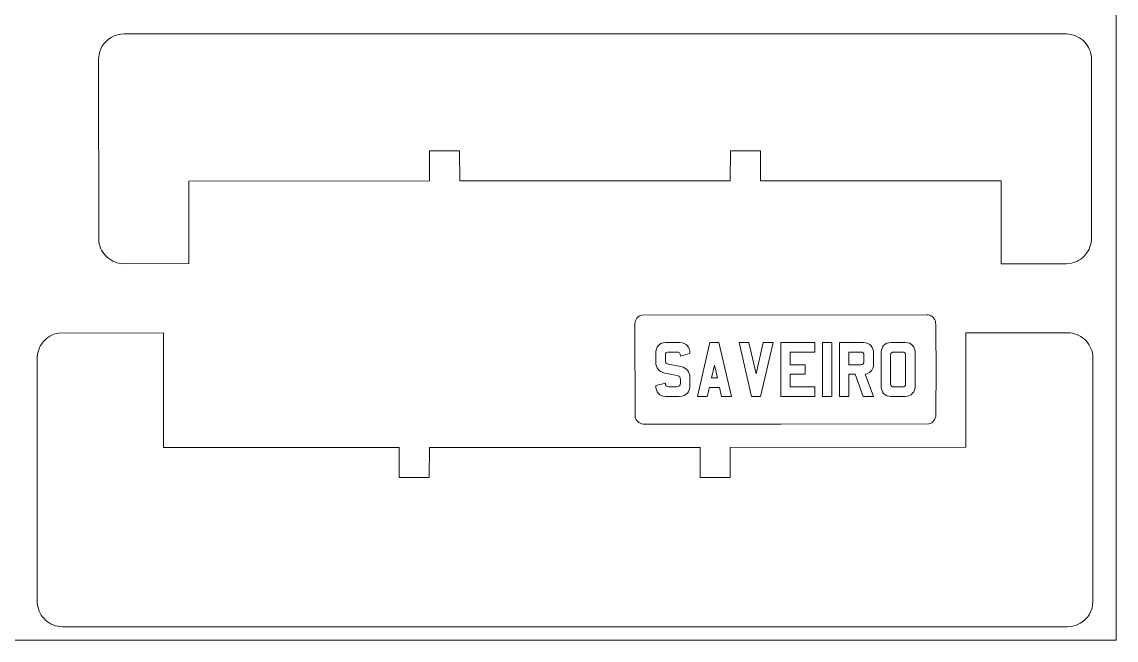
# Model space of a CAD drawing. Header units: centimetres. Extents: x -55 to 59, y -21 to 8.
# Drawn here: x 17.5 to 28.42, y -21.38 to -15.22 of the extents above; entities that cross this region are included whole.
import ezdxf

# ---------------------------------------------------------------- set-up
doc = ezdxf.new("R2010")
doc.units = ezdxf.units.CM
doc.header["$MEASUREMENT"] = 0
doc.layers.add('Camada 1', color=7, linetype='Continuous')

msp = doc.modelspace()

# ---------------------------------------------------------------- linework, layer by layer
at = {"layer": 'Camada 1', "color": 1, "lineweight": 0}
msp.add_lwpolyline([(7.41859, -21.38276), (28.41859, -21.38276), (28.41859, 8.31724), (7.41859, 8.31724), (7.41859, -21.38276)], close=True, dxfattribs=at)
at = {"layer": 'Camada 1', "color": 3, "lineweight": 9}
for points, knots in [([(18.29699, -15.46144), (18.29699, -15.46144), (18.2724, -15.52038), (18.2724, -15.52038), (18.2724, -15.52038), (18.2724, -15.52038), (18.26368, -15.58573), (18.26368, -15.58573), (18.26368, -15.58573), (18.26368, -15.58573), (18.26517, -17.40496), (18.26517, -17.40496), (18.26517, -17.40496), (18.26517, -17.40496), (18.26915, -17.42785), (18.26915, -17.42785), (18.26915, -17.42785), (18.26915, -17.42785), (18.27519, -17.45004), (18.27519, -17.45004), (18.27519, -17.45004), (18.27519, -17.45004), (18.28318, -17.4714), (18.28318, -17.4714), (18.28318, -17.4714), (18.28318, -17.4714), (18.293, -17.49185), (18.293, -17.49185), (18.293, -17.49185), (18.293, -17.49185), (18.30455, -17.51128), (18.30455, -17.51128), (18.30455, -17.51128), (18.30455, -17.51128), (18.31772, -17.52958), (18.31772, -17.52958), (18.31772, -17.52958), (18.31772, -17.52958), (18.3324, -17.54666), (18.3324, -17.54666), (18.3324, -17.54666), (18.3324, -17.54666), (18.34847, -17.56241), (18.34847, -17.56241), (18.34847, -17.56241), (18.34847, -17.56241), (18.36582, -17.57672), (18.36582, -17.57672), (18.36582, -17.57672), (18.36582, -17.57672), (18.38435, -17.5895), (18.38435, -17.5895), (18.38435, -17.5895), (18.38435, -17.5895), (18.40395, -17.60063), (18.40395, -17.60063), (18.40395, -17.60063), (18.40395, -17.60063), (18.4245, -17.61003), (18.4245, -17.61003), (18.4245, -17.61003), (18.4245, -17.61003), (18.44589, -17.61758), (18.44589, -17.61758), (18.44589, -17.61758), (18.44589, -17.61758), (18.46801, -17.62318), (18.46801, -17.62318), (18.46801, -17.62318), (18.46801, -17.62318), (18.49076, -17.62672), (18.49076, -17.62672), (18.49076, -17.62672), (18.49076, -17.62672), (18.51401, -17.62812), (18.51401, -17.62812), (18.51401, -17.62812), (18.51401, -17.62812), (19.16459, -17.62513), (19.16459, -17.62513), (19.16459, -17.62513), (19.16459, -17.62513), (19.16459, -16.80294), (19.16459, -16.80294), (19.16459, -16.80294), (19.16459, -16.80294), (21.565, -16.80181), (21.565, -16.80181), (21.565, -16.80181), (21.565, -16.80181), (21.56697, -16.50162), (21.56697, -16.50162), (21.56697, -16.50162), (21.56697, -16.50162), (21.86661, -16.50151), (21.86661, -16.50151), (21.86661, -16.50151), (21.86661, -16.50151), (21.8673, -16.80181), (21.8673, -16.80181), (21.8673, -16.80181), (21.8673, -16.80181), (24.56748, -16.80181), (24.56748, -16.80181), (24.56748, -16.80181), (24.56748, -16.80181), (24.57, -16.50151), (24.57, -16.50151), (24.57, -16.50151), (24.57, -16.50151), (24.87017, -16.50151), (24.87017, -16.50151), (24.87017, -16.50151), (24.87017, -16.50151), (24.87026, -16.80135), (24.87026, -16.80135), (24.87026, -16.80135), (24.87026, -16.80135), (27.27015, -16.80181), (27.27015, -16.80181), (27.27015, -16.80181), (27.27015, -16.80181), (27.27259, -17.62767), (27.27259, -17.62767), (27.27259, -17.62767), (27.27259, -17.62767), (27.63243, -17.63004), (27.63243, -17.63004), (27.63243, -17.63004), (27.63243, -17.63004), (27.84522, -17.62963), (27.84522, -17.62963), (27.84522, -17.62963), (27.84522, -17.62963), (27.92092, -17.62807), (27.92092, -17.62807), (27.92092, -17.62807), (27.92092, -17.62807), (27.96133, -17.62524), (27.96133, -17.62524), (27.96133, -17.62524), (27.96133, -17.62524), (27.9842, -17.61995), (27.9842, -17.61995), (27.9842, -17.61995), (27.9842, -17.61995), (28.00614, -17.61282), (28.00614, -17.61282), (28.00614, -17.61282), (28.00614, -17.61282), (28.02707, -17.60396), (28.02707, -17.60396), (28.02707, -17.60396), (28.02707, -17.60396), (28.04693, -17.59344), (28.04693, -17.59344), (28.04693, -17.59344), (28.04693, -17.59344), (28.06563, -17.58136), (28.06563, -17.58136), (28.06563, -17.58136), (28.06563, -17.58136), (28.0831, -17.56781), (28.0831, -17.56781), (28.0831, -17.56781), (28.0831, -17.56781), (28.09926, -17.55287), (28.09926, -17.55287), (28.09926, -17.55287), (28.09926, -17.55287), (28.11404, -17.53664), (28.11404, -17.53664), (28.11404, -17.53664), (28.11404, -17.53664), (28.12736, -17.51919), (28.12736, -17.51919), (28.12736, -17.51919), (28.12736, -17.51919), (28.13915, -17.50063), (28.13915, -17.50063), (28.13915, -17.50063), (28.13915, -17.50063), (28.14934, -17.48103), (28.14934, -17.48103), (28.14934, -17.48103), (28.14934, -17.48103), (28.15784, -17.46049), (28.15784, -17.46049), (28.15784, -17.46049), (28.15784, -17.46049), (28.16458, -17.43909), (28.16458, -17.43909), (28.16458, -17.43909), (28.16458, -17.43909), (28.16949, -17.41692), (28.16949, -17.41692), (28.16949, -17.41692), (28.16949, -17.41692), (28.17249, -17.39408), (28.17249, -17.39408), (28.17249, -17.39408), (28.17249, -17.39408), (28.17351, -17.37064), (28.17351, -17.37064), (28.17351, -17.37064), (28.17351, -17.37064), (28.17223, -15.56023), (28.17223, -15.56023), (28.17223, -15.56023), (28.17223, -15.56023), (28.16768, -15.53684), (28.16768, -15.53684), (28.16768, -15.53684), (28.16768, -15.53684), (28.16131, -15.51425), (28.16131, -15.51425), (28.16131, -15.51425), (28.16131, -15.51425), (28.1532, -15.49257), (28.1532, -15.49257), (28.1532, -15.49257), (28.1532, -15.49257), (28.1434, -15.47189), (28.1434, -15.47189), (28.1434, -15.47189), (28.1434, -15.47189), (28.13201, -15.4523), (28.13201, -15.4523), (28.13201, -15.4523), (28.13201, -15.4523), (28.1191, -15.43389), (28.1191, -15.43389), (28.1191, -15.43389), (28.1191, -15.43389), (28.10473, -15.41676), (28.10473, -15.41676), (28.10473, -15.41676), (28.10473, -15.41676), (28.08899, -15.401), (28.08899, -15.401), (28.08899, -15.401), (28.08899, -15.401), (28.07194, -15.38671), (28.07194, -15.38671), (28.07194, -15.38671), (28.07194, -15.38671), (28.05367, -15.37397), (28.05367, -15.37397), (28.05367, -15.37397), (28.05367, -15.37397), (28.03424, -15.36288), (28.03424, -15.36288), (28.03424, -15.36288), (28.03424, -15.36288), (28.01374, -15.35354), (28.01374, -15.35354), (28.01374, -15.35354), (28.01374, -15.35354), (27.99223, -15.34604), (27.99223, -15.34604), (27.99223, -15.34604), (27.99223, -15.34604), (27.9698, -15.34046), (27.9698, -15.34046), (27.9698, -15.34046), (27.9698, -15.34046), (27.9465, -15.33691), (27.9465, -15.33691), (27.9465, -15.33691), (27.9465, -15.33691), (27.92243, -15.33548), (27.92243, -15.33548), (27.92243, -15.33548), (27.92243, -15.33548), (18.51648, -15.33548), (18.51648, -15.33548), (18.51648, -15.33548), (18.51648, -15.33548), (18.4837, -15.33787), (18.4837, -15.33787), (18.4837, -15.33787), (18.4837, -15.33787), (18.4514, -15.34458), (18.4514, -15.34458), (18.4514, -15.34458), (18.4514, -15.34458), (18.42011, -15.35535), (18.42011, -15.35535), (18.42011, -15.35535), (18.42011, -15.35535), (18.39035, -15.36994), (18.39035, -15.36994), (18.39035, -15.36994), (18.39035, -15.36994), (18.36264, -15.3881), (18.36264, -15.3881), (18.36264, -15.3881), (18.36264, -15.3881), (18.33749, -15.40956), (18.33749, -15.40956), (18.33749, -15.40956), (18.33749, -15.40956), (18.31544, -15.43409), (18.31544, -15.43409), (18.31544, -15.43409), (18.31544, -15.43409), (18.29699, -15.46144), (18.29699, -15.46144)], [0, 0, 0, 0, 0.01282051, 0.01282051, 0.01282051, 0.01282051, 0.02564103, 0.02564103, 0.02564103, 0.02564103, 0.03846154, 0.03846154, 0.03846154, 0.03846154, 0.05128205, 0.05128205, 0.05128205, 0.05128205, 0.06410256, 0.06410256, 0.06410256, 0.06410256, 0.07692308, 0.07692308, 0.07692308, 0.07692308, 0.08974359, 0.08974359, 0.08974359, 0.08974359, 0.1025641, 0.1025641, 0.1025641, 0.1025641, 0.11538462, 0.11538462, 0.11538462, 0.11538462, 0.12820513, 0.12820513, 0.12820513, 0.12820513, 0.14102564, 0.14102564, 0.14102564, 0.14102564, 0.15384615, 0.15384615, 0.15384615, 0.15384615, 0.16666667, 0.16666667, 0.16666667, 0.16666667, 0.17948718, 0.17948718, 0.17948718, 0.17948718, 0.19230769, 0.19230769, 0.19230769, 0.19230769, 0.20512821, 0.20512821, 0.20512821, 0.20512821, 0.21794872, 0.21794872, 0.21794872, 0.21794872, 0.23076923, 0.23076923, 0.23076923, 0.23076923, 0.24358974, 0.24358974, 0.24358974, 0.24358974, 0.25641026, 0.25641026, 0.25641026, 0.25641026, 0.26923077, 0.26923077, 0.26923077, 0.26923077, 0.28205128, 0.28205128, 0.28205128, 0.28205128, 0.29487179, 0.29487179, 0.29487179, 0.29487179, 0.30769231, 0.30769231, 0.30769231, 0.30769231, 0.32051282, 0.32051282, 0.32051282, 0.32051282, 0.33333333, 0.33333333, 0.33333333, 0.33333333, 0.34615385, 0.34615385, 0.34615385, 0.34615385, 0.35897436, 0.35897436, 0.35897436, 0.35897436, 0.37179487, 0.37179487, 0.37179487, 0.37179487, 0.38461538, 0.38461538, 0.38461538, 0.38461538, 0.3974359, 0.3974359, 0.3974359, 0.3974359, 0.41025641, 0.41025641, 0.41025641, 0.41025641, 0.42307692, 0.42307692, 0.42307692, 0.42307692, 0.43589744, 0.43589744, 0.43589744, 0.43589744, 0.44871795, 0.44871795, 0.44871795, 0.44871795, 0.46153846, 0.46153846, 0.46153846, 0.46153846, 0.47435897, 0.47435897, 0.47435897, 0.47435897, 0.48717949, 0.48717949, 0.48717949, 0.48717949, 0.5, 0.5, 0.5, 0.5, 0.51282051, 0.51282051, 0.51282051, 0.51282051, 0.52564103, 0.52564103, 0.52564103, 0.52564103, 0.53846154, 0.53846154, 0.53846154, 0.53846154, 0.55128205, 0.55128205, 0.55128205, 0.55128205, 0.56410256, 0.56410256, 0.56410256, 0.56410256, 0.57692308, 0.57692308, 0.57692308, 0.57692308, 0.58974359, 0.58974359, 0.58974359, 0.58974359, 0.6025641, 0.6025641, 0.6025641, 0.6025641, 0.61538462, 0.61538462, 0.61538462, 0.61538462, 0.62820513, 0.62820513, 0.62820513, 0.62820513, 0.64102564, 0.64102564, 0.64102564, 0.64102564, 0.65384615, 0.65384615, 0.65384615, 0.65384615, 0.66666667, 0.66666667, 0.66666667, 0.66666667, 0.67948718, 0.67948718, 0.67948718, 0.67948718, 0.69230769, 0.69230769, 0.69230769, 0.69230769, 0.70512821, 0.70512821, 0.70512821, 0.70512821, 0.71794872, 0.71794872, 0.71794872, 0.71794872, 0.73076923, 0.73076923, 0.73076923, 0.73076923, 0.74358974, 0.74358974, 0.74358974, 0.74358974, 0.75641026, 0.75641026, 0.75641026, 0.75641026, 0.76923077, 0.76923077, 0.76923077, 0.76923077, 0.78205128, 0.78205128, 0.78205128, 0.78205128, 0.79487179, 0.79487179, 0.79487179, 0.79487179, 0.80769231, 0.80769231, 0.80769231, 0.80769231, 0.82051282, 0.82051282, 0.82051282, 0.82051282, 0.83333333, 0.83333333, 0.83333333, 0.83333333, 0.84615385, 0.84615385, 0.84615385, 0.84615385, 0.85897436, 0.85897436, 0.85897436, 0.85897436, 0.87179487, 0.87179487, 0.87179487, 0.87179487, 0.88461538, 0.88461538, 0.88461538, 0.88461538, 0.8974359, 0.8974359, 0.8974359, 0.8974359, 0.91025641, 0.91025641, 0.91025641, 0.91025641, 0.92307692, 0.92307692, 0.92307692, 0.92307692, 0.93589744, 0.93589744, 0.93589744, 0.93589744, 0.94871795, 0.94871795, 0.94871795, 0.94871795, 0.96153846, 0.96153846, 0.96153846, 0.96153846, 0.97435897, 0.97435897, 0.97435897, 0.97435897, 1, 1, 1, 1]), ([(25.01276, -19.22767), (25.01276, -19.22767), (25.07095, -19.22763), (25.07095, -19.22763), (25.07095, -19.22763), (25.07095, -19.22763), (26.54851, -19.22644), (26.54851, -19.22644), (26.54851, -19.22644), (26.54851, -19.22644), (26.56398, -19.22137), (26.56398, -19.22137), (26.56398, -19.22137), (26.56398, -19.22137), (26.57777, -19.21386), (26.57777, -19.21386), (26.57777, -19.21386), (26.57777, -19.21386), (26.58979, -19.20421), (26.58979, -19.20421), (26.58979, -19.20421), (26.58979, -19.20421), (26.5999, -19.1927), (26.5999, -19.1927), (26.5999, -19.1927), (26.5999, -19.1927), (26.608, -19.17964), (26.608, -19.17964), (26.608, -19.17964), (26.608, -19.17964), (26.61396, -19.16532), (26.61396, -19.16532), (26.61396, -19.16532), (26.61396, -19.16532), (26.61767, -19.15004), (26.61767, -19.15004), (26.61767, -19.15004), (26.61767, -19.15004), (26.619, -19.13408), (26.619, -19.13408), (26.619, -19.13408), (26.619, -19.13408), (26.62114, -18.6415), (26.62114, -18.6415), (26.62114, -18.6415), (26.62114, -18.6415), (26.62035, -18.34764), (26.62035, -18.34764), (26.62035, -18.34764), (26.62035, -18.34764), (26.61847, -18.24778), (26.61847, -18.24778), (26.61847, -18.24778), (26.61847, -18.24778), (26.61523, -18.20178), (26.61523, -18.20178), (26.61523, -18.20178), (26.61523, -18.20178), (26.60995, -18.18828), (26.60995, -18.18828), (26.60995, -18.18828), (26.60995, -18.18828), (26.60265, -18.17596), (26.60265, -18.17596), (26.60265, -18.17596), (26.60265, -18.17596), (26.59356, -18.165), (26.59356, -18.165), (26.59356, -18.165), (26.59356, -18.165), (26.58293, -18.15558), (26.58293, -18.15558), (26.58293, -18.15558), (26.58293, -18.15558), (26.57099, -18.14787), (26.57099, -18.14787), (26.57099, -18.14787), (26.57099, -18.14787), (26.55799, -18.14205), (26.55799, -18.14205), (26.55799, -18.14205), (26.55799, -18.14205), (26.54417, -18.1383), (26.54417, -18.1383), (26.54417, -18.1383), (26.54417, -18.1383), (26.52977, -18.13679), (26.52977, -18.13679), (26.52977, -18.13679), (26.52977, -18.13679), (23.68539, -18.13936), (23.68539, -18.13936), (23.68539, -18.13936), (23.68539, -18.13936), (23.67089, -18.14424), (23.67089, -18.14424), (23.67089, -18.14424), (23.67089, -18.14424), (23.65773, -18.15136), (23.65773, -18.15136), (23.65773, -18.15136), (23.65773, -18.15136), (23.64609, -18.16047), (23.64609, -18.16047), (23.64609, -18.16047), (23.64609, -18.16047), (23.63612, -18.1713), (23.63612, -18.1713), (23.63612, -18.1713), (23.63612, -18.1713), (23.62797, -18.18359), (23.62797, -18.18359), (23.62797, -18.18359), (23.62797, -18.18359), (23.6218, -18.19708), (23.6218, -18.19708), (23.6218, -18.19708), (23.6218, -18.19708), (23.61777, -18.21149), (23.61777, -18.21149), (23.61777, -18.21149), (23.61777, -18.21149), (23.61605, -18.22658), (23.61605, -18.22658), (23.61605, -18.22658), (23.61605, -18.22658), (23.62013, -19.16479), (23.62013, -19.16479), (23.62013, -19.16479), (23.62013, -19.16479), (23.62602, -19.17923), (23.62602, -19.17923), (23.62602, -19.17923), (23.62602, -19.17923), (23.63401, -19.19196), (23.63401, -19.19196), (23.63401, -19.19196), (23.63401, -19.19196), (23.64387, -19.20291), (23.64387, -19.20291), (23.64387, -19.20291), (23.64387, -19.20291), (23.65532, -19.21202), (23.65532, -19.21202), (23.65532, -19.21202), (23.65532, -19.21202), (23.66811, -19.21923), (23.66811, -19.21923), (23.66811, -19.21923), (23.66811, -19.21923), (23.682, -19.22446), (23.682, -19.22446), (23.682, -19.22446), (23.682, -19.22446), (23.69671, -19.22764), (23.69671, -19.22764), (23.69671, -19.22764), (23.69671, -19.22764), (23.71199, -19.22872), (23.71199, -19.22872), (23.71199, -19.22872), (23.71199, -19.22872), (25.01276, -19.22767), (25.01276, -19.22767)], [0, 0, 0, 0, 0.02380952, 0.02380952, 0.02380952, 0.02380952, 0.04761905, 0.04761905, 0.04761905, 0.04761905, 0.07142857, 0.07142857, 0.07142857, 0.07142857, 0.0952381, 0.0952381, 0.0952381, 0.0952381, 0.11904762, 0.11904762, 0.11904762, 0.11904762, 0.14285714, 0.14285714, 0.14285714, 0.14285714, 0.16666667, 0.16666667, 0.16666667, 0.16666667, 0.19047619, 0.19047619, 0.19047619, 0.19047619, 0.21428571, 0.21428571, 0.21428571, 0.21428571, 0.23809524, 0.23809524, 0.23809524, 0.23809524, 0.26190476, 0.26190476, 0.26190476, 0.26190476, 0.28571429, 0.28571429, 0.28571429, 0.28571429, 0.30952381, 0.30952381, 0.30952381, 0.30952381, 0.33333333, 0.33333333, 0.33333333, 0.33333333, 0.35714286, 0.35714286, 0.35714286, 0.35714286, 0.38095238, 0.38095238, 0.38095238, 0.38095238, 0.4047619, 0.4047619, 0.4047619, 0.4047619, 0.42857143, 0.42857143, 0.42857143, 0.42857143, 0.45238095, 0.45238095, 0.45238095, 0.45238095, 0.47619048, 0.47619048, 0.47619048, 0.47619048, 0.5, 0.5, 0.5, 0.5, 0.52380952, 0.52380952, 0.52380952, 0.52380952, 0.54761905, 0.54761905, 0.54761905, 0.54761905, 0.57142857, 0.57142857, 0.57142857, 0.57142857, 0.5952381, 0.5952381, 0.5952381, 0.5952381, 0.61904762, 0.61904762, 0.61904762, 0.61904762, 0.64285714, 0.64285714, 0.64285714, 0.64285714, 0.66666667, 0.66666667, 0.66666667, 0.66666667, 0.69047619, 0.69047619, 0.69047619, 0.69047619, 0.71428571, 0.71428571, 0.71428571, 0.71428571, 0.73809524, 0.73809524, 0.73809524, 0.73809524, 0.76190476, 0.76190476, 0.76190476, 0.76190476, 0.78571429, 0.78571429, 0.78571429, 0.78571429, 0.80952381, 0.80952381, 0.80952381, 0.80952381, 0.83333333, 0.83333333, 0.83333333, 0.83333333, 0.85714286, 0.85714286, 0.85714286, 0.85714286, 0.88095238, 0.88095238, 0.88095238, 0.88095238, 0.9047619, 0.9047619, 0.9047619, 0.9047619, 0.92857143, 0.92857143, 0.92857143, 0.92857143, 0.95238095, 0.95238095, 0.95238095, 0.95238095, 1, 1, 1, 1]), ([(28.15364, -21.12338), (28.15364, -21.12338), (28.17825, -21.06444), (28.17825, -21.06444), (28.17825, -21.06444), (28.17825, -21.06444), (28.18695, -20.99909), (28.18695, -20.99909), (28.18695, -20.99909), (28.18695, -20.99909), (28.18546, -18.53937), (28.18546, -18.53937), (28.18546, -18.53937), (28.18546, -18.53937), (28.18148, -18.51646), (28.18148, -18.51646), (28.18148, -18.51646), (28.18148, -18.51646), (28.17544, -18.49427), (28.17544, -18.49427), (28.17544, -18.49427), (28.17544, -18.49427), (28.16744, -18.47289), (28.16744, -18.47289), (28.16744, -18.47289), (28.16744, -18.47289), (28.15761, -18.45243), (28.15761, -18.45243), (28.15761, -18.45243), (28.15761, -18.45243), (28.14605, -18.433), (28.14605, -18.433), (28.14605, -18.433), (28.14605, -18.433), (28.13287, -18.41469), (28.13287, -18.41469), (28.13287, -18.41469), (28.13287, -18.41469), (28.11818, -18.39762), (28.11818, -18.39762), (28.11818, -18.39762), (28.11818, -18.39762), (28.1021, -18.38187), (28.1021, -18.38187), (28.1021, -18.38187), (28.1021, -18.38187), (28.08473, -18.36756), (28.08473, -18.36756), (28.08473, -18.36756), (28.08473, -18.36756), (28.06618, -18.35478), (28.06618, -18.35478), (28.06618, -18.35478), (28.06618, -18.35478), (28.04657, -18.34365), (28.04657, -18.34365), (28.04657, -18.34365), (28.04657, -18.34365), (28.02601, -18.33425), (28.02601, -18.33425), (28.02601, -18.33425), (28.02601, -18.33425), (28.00461, -18.32671), (28.00461, -18.32671), (28.00461, -18.32671), (28.00461, -18.32671), (27.98247, -18.32111), (27.98247, -18.32111), (27.98247, -18.32111), (27.98247, -18.32111), (27.95972, -18.31757), (27.95972, -18.31757), (27.95972, -18.31757), (27.95972, -18.31757), (27.93646, -18.31618), (27.93646, -18.31618), (27.93646, -18.31618), (27.93646, -18.31618), (26.91949, -18.31618), (26.91949, -18.31618), (26.91949, -18.31618), (26.91949, -18.31618), (26.91937, -19.45862), (26.91937, -19.45862), (26.91937, -19.45862), (26.91937, -19.45862), (24.56703, -19.46021), (24.56703, -19.46021), (24.56703, -19.46021), (24.56703, -19.46021), (24.56703, -19.76038), (24.56703, -19.76038), (24.56703, -19.76038), (24.56703, -19.76038), (24.26739, -19.7605), (24.26739, -19.7605), (24.26739, -19.7605), (24.26739, -19.7605), (24.26677, -19.4618), (24.26677, -19.4618), (24.26677, -19.4618), (24.26677, -19.4618), (21.56655, -19.46021), (21.56655, -19.46021), (21.56655, -19.46021), (21.56655, -19.46021), (21.56405, -19.7605), (21.56405, -19.7605), (21.56405, -19.7605), (21.56405, -19.7605), (21.26382, -19.7605), (21.26382, -19.7605), (21.26382, -19.7605), (21.26382, -19.7605), (21.26379, -19.46067), (21.26379, -19.46067), (21.26379, -19.46067), (21.26379, -19.46067), (18.91146, -19.46021), (18.91146, -19.46021), (18.91146, -19.46021), (18.91146, -19.46021), (18.91146, -18.3168), (18.91146, -18.3168), (18.91146, -18.3168), (18.91146, -18.3168), (17.86243, -18.31908), (17.86243, -18.31908), (17.86243, -18.31908), (17.86243, -18.31908), (17.83922, -18.32447), (17.83922, -18.32447), (17.83922, -18.32447), (17.83922, -18.32447), (17.81702, -18.33168), (17.81702, -18.33168), (17.81702, -18.33168), (17.81702, -18.33168), (17.79591, -18.34065), (17.79591, -18.34065), (17.79591, -18.34065), (17.79591, -18.34065), (17.77595, -18.35127), (17.77595, -18.35127), (17.77595, -18.35127), (17.77595, -18.35127), (17.75721, -18.36347), (17.75721, -18.36347), (17.75721, -18.36347), (17.75721, -18.36347), (17.73975, -18.37715), (17.73975, -18.37715), (17.73975, -18.37715), (17.73975, -18.37715), (17.72364, -18.39223), (17.72364, -18.39223), (17.72364, -18.39223), (17.72364, -18.39223), (17.70894, -18.40861), (17.70894, -18.40861), (17.70894, -18.40861), (17.70894, -18.40861), (17.69572, -18.42621), (17.69572, -18.42621), (17.69572, -18.42621), (17.69572, -18.42621), (17.68405, -18.44495), (17.68405, -18.44495), (17.68405, -18.44495), (17.68405, -18.44495), (17.67399, -18.46473), (17.67399, -18.46473), (17.67399, -18.46473), (17.67399, -18.46473), (17.66562, -18.48546), (17.66562, -18.48546), (17.66562, -18.48546), (17.66562, -18.48546), (17.65899, -18.50707), (17.65899, -18.50707), (17.65899, -18.50707), (17.65899, -18.50707), (17.65417, -18.52945), (17.65417, -18.52945), (17.65417, -18.52945), (17.65417, -18.52945), (17.65123, -18.55252), (17.65123, -18.55252), (17.65123, -18.55252), (17.65123, -18.55252), (17.65024, -18.5762), (17.65024, -18.5762), (17.65024, -18.5762), (17.65024, -18.5762), (17.65153, -21.02458), (17.65153, -21.02458), (17.65153, -21.02458), (17.65153, -21.02458), (17.65611, -21.04807), (17.65611, -21.04807), (17.65611, -21.04807), (17.65611, -21.04807), (17.66249, -21.07074), (17.66249, -21.07074), (17.66249, -21.07074), (17.66249, -21.07074), (17.6706, -21.09248), (17.6706, -21.09248), (17.6706, -21.09248), (17.6706, -21.09248), (17.68037, -21.1132), (17.68037, -21.1132), (17.68037, -21.1132), (17.68037, -21.1132), (17.69173, -21.13282), (17.69173, -21.13282), (17.69173, -21.13282), (17.69173, -21.13282), (17.70461, -21.15123), (17.70461, -21.15123), (17.70461, -21.15123), (17.70461, -21.15123), (17.71893, -21.16836), (17.71893, -21.16836), (17.71893, -21.16836), (17.71893, -21.16836), (17.73463, -21.18411), (17.73463, -21.18411), (17.73463, -21.18411), (17.73463, -21.18411), (17.75164, -21.19838), (17.75164, -21.19838), (17.75164, -21.19838), (17.75164, -21.19838), (17.76989, -21.21108), (17.76989, -21.21108), (17.76989, -21.21108), (17.76989, -21.21108), (17.78931, -21.22213), (17.78931, -21.22213), (17.78931, -21.22213), (17.78931, -21.22213), (17.80982, -21.23144), (17.80982, -21.23144), (17.80982, -21.23144), (17.80982, -21.23144), (17.83136, -21.2389), (17.83136, -21.2389), (17.83136, -21.2389), (17.83136, -21.2389), (17.85385, -21.24443), (17.85385, -21.24443), (17.85385, -21.24443), (17.85385, -21.24443), (17.87723, -21.24794), (17.87723, -21.24794), (17.87723, -21.24794), (17.87723, -21.24794), (17.90143, -21.24934), (17.90143, -21.24934), (17.90143, -21.24934), (17.90143, -21.24934), (27.93391, -21.24934), (27.93391, -21.24934), (27.93391, -21.24934), (27.93391, -21.24934), (27.96671, -21.24696), (27.96671, -21.24696), (27.96671, -21.24696), (27.96671, -21.24696), (27.99904, -21.24026), (27.99904, -21.24026), (27.99904, -21.24026), (27.99904, -21.24026), (28.03035, -21.22949), (28.03035, -21.22949), (28.03035, -21.22949), (28.03035, -21.22949), (28.06014, -21.21491), (28.06014, -21.21491), (28.06014, -21.21491), (28.06014, -21.21491), (28.08789, -21.19676), (28.08789, -21.19676), (28.08789, -21.19676), (28.08789, -21.19676), (28.11307, -21.17528), (28.11307, -21.17528), (28.11307, -21.17528), (28.11307, -21.17528), (28.13516, -21.15074), (28.13516, -21.15074), (28.13516, -21.15074), (28.13516, -21.15074), (28.15364, -21.12338), (28.15364, -21.12338)], [0, 0, 0, 0, 0.01333333, 0.01333333, 0.01333333, 0.01333333, 0.02666667, 0.02666667, 0.02666667, 0.02666667, 0.04, 0.04, 0.04, 0.04, 0.05333333, 0.05333333, 0.05333333, 0.05333333, 0.06666667, 0.06666667, 0.06666667, 0.06666667, 0.08, 0.08, 0.08, 0.08, 0.09333333, 0.09333333, 0.09333333, 0.09333333, 0.10666667, 0.10666667, 0.10666667, 0.10666667, 0.12, 0.12, 0.12, 0.12, 0.13333333, 0.13333333, 0.13333333, 0.13333333, 0.14666667, 0.14666667, 0.14666667, 0.14666667, 0.16, 0.16, 0.16, 0.16, 0.17333333, 0.17333333, 0.17333333, 0.17333333, 0.18666667, 0.18666667, 0.18666667, 0.18666667, 0.2, 0.2, 0.2, 0.2, 0.21333333, 0.21333333, 0.21333333, 0.21333333, 0.22666667, 0.22666667, 0.22666667, 0.22666667, 0.24, 0.24, 0.24, 0.24, 0.25333333, 0.25333333, 0.25333333, 0.25333333, 0.26666667, 0.26666667, 0.26666667, 0.26666667, 0.28, 0.28, 0.28, 0.28, 0.29333333, 0.29333333, 0.29333333, 0.29333333, 0.30666667, 0.30666667, 0.30666667, 0.30666667, 0.32, 0.32, 0.32, 0.32, 0.33333333, 0.33333333, 0.33333333, 0.33333333, 0.34666667, 0.34666667, 0.34666667, 0.34666667, 0.36, 0.36, 0.36, 0.36, 0.37333333, 0.37333333, 0.37333333, 0.37333333, 0.38666667, 0.38666667, 0.38666667, 0.38666667, 0.4, 0.4, 0.4, 0.4, 0.41333333, 0.41333333, 0.41333333, 0.41333333, 0.42666667, 0.42666667, 0.42666667, 0.42666667, 0.44, 0.44, 0.44, 0.44, 0.45333333, 0.45333333, 0.45333333, 0.45333333, 0.46666667, 0.46666667, 0.46666667, 0.46666667, 0.48, 0.48, 0.48, 0.48, 0.49333333, 0.49333333, 0.49333333, 0.49333333, 0.50666667, 0.50666667, 0.50666667, 0.50666667, 0.52, 0.52, 0.52, 0.52, 0.53333333, 0.53333333, 0.53333333, 0.53333333, 0.54666667, 0.54666667, 0.54666667, 0.54666667, 0.56, 0.56, 0.56, 0.56, 0.57333333, 0.57333333, 0.57333333, 0.57333333, 0.58666667, 0.58666667, 0.58666667, 0.58666667, 0.6, 0.6, 0.6, 0.6, 0.61333333, 0.61333333, 0.61333333, 0.61333333, 0.62666667, 0.62666667, 0.62666667, 0.62666667, 0.64, 0.64, 0.64, 0.64, 0.65333333, 0.65333333, 0.65333333, 0.65333333, 0.66666667, 0.66666667, 0.66666667, 0.66666667, 0.68, 0.68, 0.68, 0.68, 0.69333333, 0.69333333, 0.69333333, 0.69333333, 0.70666667, 0.70666667, 0.70666667, 0.70666667, 0.72, 0.72, 0.72, 0.72, 0.73333333, 0.73333333, 0.73333333, 0.73333333, 0.74666667, 0.74666667, 0.74666667, 0.74666667, 0.76, 0.76, 0.76, 0.76, 0.77333333, 0.77333333, 0.77333333, 0.77333333, 0.78666667, 0.78666667, 0.78666667, 0.78666667, 0.8, 0.8, 0.8, 0.8, 0.81333333, 0.81333333, 0.81333333, 0.81333333, 0.82666667, 0.82666667, 0.82666667, 0.82666667, 0.84, 0.84, 0.84, 0.84, 0.85333333, 0.85333333, 0.85333333, 0.85333333, 0.86666667, 0.86666667, 0.86666667, 0.86666667, 0.88, 0.88, 0.88, 0.88, 0.89333333, 0.89333333, 0.89333333, 0.89333333, 0.90666667, 0.90666667, 0.90666667, 0.90666667, 0.92, 0.92, 0.92, 0.92, 0.93333333, 0.93333333, 0.93333333, 0.93333333, 0.94666667, 0.94666667, 0.94666667, 0.94666667, 0.96, 0.96, 0.96, 0.96, 0.97333333, 0.97333333, 0.97333333, 0.97333333, 1, 1, 1, 1])]:
    msp.add_open_spline(points, degree=3, knots=knots, dxfattribs=at)
at = {"layer": 'Camada 1', "color": 1, "lineweight": 9}
for points, knots in [([(24.16488, -18.76859), (24.16488, -18.76859), (24.16488, -18.84148), (24.16488, -18.84148), (24.16488, -18.84148), (24.16488, -18.84148), (24.16335, -18.86503), (24.16335, -18.86503), (24.16335, -18.86503), (24.16335, -18.86503), (24.15875, -18.88594), (24.15875, -18.88594), (24.15875, -18.88594), (24.15875, -18.88594), (24.15109, -18.90421), (24.15109, -18.90421), (24.15109, -18.90421), (24.15109, -18.90421), (24.14036, -18.91984), (24.14036, -18.91984), (24.14036, -18.91984), (24.14036, -18.91984), (24.12503, -18.93385), (24.12503, -18.93385), (24.12503, -18.93385), (24.12503, -18.93385), (24.10629, -18.94385), (24.10629, -18.94385), (24.10629, -18.94385), (24.10629, -18.94385), (24.08415, -18.94985), (24.08415, -18.94985), (24.08415, -18.94985), (24.08415, -18.94985), (24.0586, -18.95185), (24.0586, -18.95185), (24.0586, -18.95185), (24.0586, -18.95185), (23.92508, -18.95185), (23.92508, -18.95185), (23.92508, -18.95185), (23.92508, -18.95185), (23.90283, -18.95), (23.90283, -18.95), (23.90283, -18.95), (23.90283, -18.95), (23.88309, -18.94444), (23.88309, -18.94444), (23.88309, -18.94444), (23.88309, -18.94444), (23.86587, -18.93518), (23.86587, -18.93518), (23.86587, -18.93518), (23.86587, -18.93518), (23.85116, -18.92221), (23.85116, -18.92221), (23.85116, -18.92221), (23.85116, -18.92221), (23.83939, -18.9061), (23.83939, -18.9061), (23.83939, -18.9061), (23.83939, -18.9061), (23.83098, -18.88739), (23.83098, -18.88739), (23.83098, -18.88739), (23.83098, -18.88739), (23.82593, -18.86608), (23.82593, -18.86608), (23.82593, -18.86608), (23.82593, -18.86608), (23.82425, -18.84217), (23.82425, -18.84217), (23.82425, -18.84217), (23.82425, -18.84217), (23.91962, -18.81833), (23.91962, -18.81833), (23.91962, -18.81833), (23.91962, -18.81833), (23.92188, -18.83502), (23.92188, -18.83502), (23.92188, -18.83502), (23.92188, -18.83502), (23.92865, -18.84694), (23.92865, -18.84694), (23.92865, -18.84694), (23.92865, -18.84694), (23.93994, -18.85409), (23.93994, -18.85409), (23.93994, -18.85409), (23.93994, -18.85409), (23.95573, -18.85647), (23.95573, -18.85647), (23.95573, -18.85647), (23.95573, -18.85647), (24.03203, -18.85647), (24.03203, -18.85647), (24.03203, -18.85647), (24.03203, -18.85647), (24.04842, -18.85421), (24.04842, -18.85421), (24.04842, -18.85421), (24.04842, -18.85421), (24.06014, -18.84744), (24.06014, -18.84744), (24.06014, -18.84744), (24.06014, -18.84744), (24.06716, -18.83616), (24.06716, -18.83616), (24.06716, -18.83616), (24.06716, -18.83616), (24.06951, -18.82037), (24.06951, -18.82037), (24.06951, -18.82037), (24.06951, -18.82037), (24.06951, -18.78629), (24.06951, -18.78629), (24.06951, -18.78629), (24.06951, -18.78629), (24.06797, -18.76928), (24.06797, -18.76928), (24.06797, -18.76928), (24.06797, -18.76928), (24.06337, -18.75771), (24.06337, -18.75771), (24.06337, -18.75771), (24.06337, -18.75771), (24.05418, -18.74986), (24.05418, -18.74986), (24.05418, -18.74986), (24.05418, -18.74986), (24.03884, -18.74406), (24.03884, -18.74406), (24.03884, -18.74406), (24.03884, -18.74406), (23.91486, -18.71954), (23.91486, -18.71954), (23.91486, -18.71954), (23.91486, -18.71954), (23.89362, -18.71262), (23.89362, -18.71262), (23.89362, -18.71262), (23.89362, -18.71262), (23.87522, -18.70379), (23.87522, -18.70379), (23.87522, -18.70379), (23.87522, -18.70379), (23.85964, -18.69304), (23.85964, -18.69304), (23.85964, -18.69304), (23.85964, -18.69304), (23.8469, -18.68037), (23.8469, -18.68037), (23.8469, -18.68037), (23.8469, -18.68037), (23.83699, -18.66578), (23.83699, -18.66578), (23.83699, -18.66578), (23.83699, -18.66578), (23.82991, -18.64928), (23.82991, -18.64928), (23.82991, -18.64928), (23.82991, -18.64928), (23.82566, -18.63087), (23.82566, -18.63087), (23.82566, -18.63087), (23.82566, -18.63087), (23.82425, -18.61054), (23.82425, -18.61054), (23.82425, -18.61054), (23.82425, -18.61054), (23.82425, -18.52129), (23.82425, -18.52129), (23.82425, -18.52129), (23.82425, -18.52129), (23.82587, -18.49938), (23.82587, -18.49938), (23.82587, -18.49938), (23.82587, -18.49938), (23.83072, -18.4793), (23.83072, -18.4793), (23.83072, -18.4793), (23.83072, -18.4793), (23.83881, -18.46106), (23.83881, -18.46106), (23.83881, -18.46106), (23.83881, -18.46106), (23.85013, -18.44464), (23.85013, -18.44464), (23.85013, -18.44464), (23.85013, -18.44464), (23.8644, -18.43108), (23.8644, -18.43108), (23.8644, -18.43108), (23.8644, -18.43108), (23.88131, -18.4214), (23.88131, -18.4214), (23.88131, -18.4214), (23.88131, -18.4214), (23.90085, -18.41558), (23.90085, -18.41558), (23.90085, -18.41558), (23.90085, -18.41558), (23.92303, -18.41365), (23.92303, -18.41365), (23.92303, -18.41365), (23.92303, -18.41365), (24.06337, -18.41365), (24.06337, -18.41365), (24.06337, -18.41365), (24.06337, -18.41365), (24.08773, -18.41582), (24.08773, -18.41582), (24.08773, -18.41582), (24.08773, -18.41582), (24.10902, -18.42233), (24.10902, -18.42233), (24.10902, -18.42233), (24.10902, -18.42233), (24.12724, -18.43319), (24.12724, -18.43319), (24.12724, -18.43319), (24.12724, -18.43319), (24.1424, -18.4484), (24.1424, -18.4484), (24.1424, -18.4484), (24.1424, -18.4484), (24.15223, -18.46436), (24.15223, -18.46436), (24.15223, -18.46436), (24.15223, -18.46436), (24.15926, -18.48229), (24.15926, -18.48229), (24.15926, -18.48229), (24.15926, -18.48229), (24.16347, -18.50217), (24.16347, -18.50217), (24.16347, -18.50217), (24.16347, -18.50217), (24.16488, -18.52401), (24.16488, -18.52401), (24.16488, -18.52401), (24.16488, -18.52401), (24.06951, -18.54854), (24.06951, -18.54854), (24.06951, -18.54854), (24.06951, -18.54854), (24.06738, -18.5304), (24.06738, -18.5304), (24.06738, -18.5304), (24.06738, -18.5304), (24.06099, -18.51822), (24.06099, -18.51822), (24.06099, -18.51822), (24.06099, -18.51822), (24.05581, -18.5142), (24.05581, -18.5142), (24.05581, -18.5142), (24.05581, -18.5142), (24.04881, -18.51133), (24.04881, -18.51133), (24.04881, -18.51133), (24.04881, -18.51133), (24.02931, -18.50903), (24.02931, -18.50903), (24.02931, -18.50903), (24.02931, -18.50903), (23.95506, -18.50903), (23.95506, -18.50903), (23.95506, -18.50903), (23.95506, -18.50903), (23.93956, -18.51116), (23.93956, -18.51116), (23.93956, -18.51116), (23.93956, -18.51116), (23.92848, -18.51754), (23.92848, -18.51754), (23.92848, -18.51754), (23.92848, -18.51754), (23.92184, -18.52818), (23.92184, -18.52818), (23.92184, -18.52818), (23.92184, -18.52818), (23.91962, -18.54308), (23.91962, -18.54308), (23.91962, -18.54308), (23.91962, -18.54308), (23.91962, -18.59078), (23.91962, -18.59078), (23.91962, -18.59078), (23.91962, -18.59078), (23.92099, -18.6056), (23.92099, -18.6056), (23.92099, -18.6056), (23.92099, -18.6056), (23.92508, -18.61598), (23.92508, -18.61598), (23.92508, -18.61598), (23.92508, -18.61598), (23.93342, -18.62331), (23.93342, -18.62331), (23.93342, -18.62331), (23.93342, -18.62331), (23.94755, -18.62895), (23.94755, -18.62895), (23.94755, -18.62895), (23.94755, -18.62895), (24.07564, -18.65413), (24.07564, -18.65413), (24.07564, -18.65413), (24.07564, -18.65413), (24.09688, -18.66043), (24.09688, -18.66043), (24.09688, -18.66043), (24.09688, -18.66043), (24.11498, -18.66844), (24.11498, -18.66844), (24.11498, -18.66844), (24.11498, -18.66844), (24.12992, -18.67815), (24.12992, -18.67815), (24.12992, -18.67815), (24.12992, -18.67815), (24.14172, -18.68957), (24.14172, -18.68957), (24.14172, -18.68957), (24.14172, -18.68957), (24.15185, -18.70472), (24.15185, -18.70472), (24.15185, -18.70472), (24.15185, -18.70472), (24.15909, -18.72294), (24.15909, -18.72294), (24.15909, -18.72294), (24.15909, -18.72294), (24.16343, -18.74424), (24.16343, -18.74424), (24.16343, -18.74424), (24.16343, -18.74424), (24.16488, -18.76859), (24.16488, -18.76859)], [0, 0, 0, 0, 0.01162791, 0.01162791, 0.01162791, 0.01162791, 0.02325581, 0.02325581, 0.02325581, 0.02325581, 0.03488372, 0.03488372, 0.03488372, 0.03488372, 0.04651163, 0.04651163, 0.04651163, 0.04651163, 0.05813953, 0.05813953, 0.05813953, 0.05813953, 0.06976744, 0.06976744, 0.06976744, 0.06976744, 0.08139535, 0.08139535, 0.08139535, 0.08139535, 0.09302326, 0.09302326, 0.09302326, 0.09302326, 0.10465116, 0.10465116, 0.10465116, 0.10465116, 0.11627907, 0.11627907, 0.11627907, 0.11627907, 0.12790698, 0.12790698, 0.12790698, 0.12790698, 0.13953488, 0.13953488, 0.13953488, 0.13953488, 0.15116279, 0.15116279, 0.15116279, 0.15116279, 0.1627907, 0.1627907, 0.1627907, 0.1627907, 0.1744186, 0.1744186, 0.1744186, 0.1744186, 0.18604651, 0.18604651, 0.18604651, 0.18604651, 0.19767442, 0.19767442, 0.19767442, 0.19767442, 0.20930233, 0.20930233, 0.20930233, 0.20930233, 0.22093023, 0.22093023, 0.22093023, 0.22093023, 0.23255814, 0.23255814, 0.23255814, 0.23255814, 0.24418605, 0.24418605, 0.24418605, 0.24418605, 0.25581395, 0.25581395, 0.25581395, 0.25581395, 0.26744186, 0.26744186, 0.26744186, 0.26744186, 0.27906977, 0.27906977, 0.27906977, 0.27906977, 0.29069767, 0.29069767, 0.29069767, 0.29069767, 0.30232558, 0.30232558, 0.30232558, 0.30232558, 0.31395349, 0.31395349, 0.31395349, 0.31395349, 0.3255814, 0.3255814, 0.3255814, 0.3255814, 0.3372093, 0.3372093, 0.3372093, 0.3372093, 0.34883721, 0.34883721, 0.34883721, 0.34883721, 0.36046512, 0.36046512, 0.36046512, 0.36046512, 0.37209302, 0.37209302, 0.37209302, 0.37209302, 0.38372093, 0.38372093, 0.38372093, 0.38372093, 0.39534884, 0.39534884, 0.39534884, 0.39534884, 0.40697674, 0.40697674, 0.40697674, 0.40697674, 0.41860465, 0.41860465, 0.41860465, 0.41860465, 0.43023256, 0.43023256, 0.43023256, 0.43023256, 0.44186047, 0.44186047, 0.44186047, 0.44186047, 0.45348837, 0.45348837, 0.45348837, 0.45348837, 0.46511628, 0.46511628, 0.46511628, 0.46511628, 0.47674419, 0.47674419, 0.47674419, 0.47674419, 0.48837209, 0.48837209, 0.48837209, 0.48837209, 0.5, 0.5, 0.5, 0.5, 0.51162791, 0.51162791, 0.51162791, 0.51162791, 0.52325581, 0.52325581, 0.52325581, 0.52325581, 0.53488372, 0.53488372, 0.53488372, 0.53488372, 0.54651163, 0.54651163, 0.54651163, 0.54651163, 0.55813953, 0.55813953, 0.55813953, 0.55813953, 0.56976744, 0.56976744, 0.56976744, 0.56976744, 0.58139535, 0.58139535, 0.58139535, 0.58139535, 0.59302326, 0.59302326, 0.59302326, 0.59302326, 0.60465116, 0.60465116, 0.60465116, 0.60465116, 0.61627907, 0.61627907, 0.61627907, 0.61627907, 0.62790698, 0.62790698, 0.62790698, 0.62790698, 0.63953488, 0.63953488, 0.63953488, 0.63953488, 0.65116279, 0.65116279, 0.65116279, 0.65116279, 0.6627907, 0.6627907, 0.6627907, 0.6627907, 0.6744186, 0.6744186, 0.6744186, 0.6744186, 0.68604651, 0.68604651, 0.68604651, 0.68604651, 0.69767442, 0.69767442, 0.69767442, 0.69767442, 0.70930233, 0.70930233, 0.70930233, 0.70930233, 0.72093023, 0.72093023, 0.72093023, 0.72093023, 0.73255814, 0.73255814, 0.73255814, 0.73255814, 0.74418605, 0.74418605, 0.74418605, 0.74418605, 0.75581395, 0.75581395, 0.75581395, 0.75581395, 0.76744186, 0.76744186, 0.76744186, 0.76744186, 0.77906977, 0.77906977, 0.77906977, 0.77906977, 0.79069767, 0.79069767, 0.79069767, 0.79069767, 0.80232558, 0.80232558, 0.80232558, 0.80232558, 0.81395349, 0.81395349, 0.81395349, 0.81395349, 0.8255814, 0.8255814, 0.8255814, 0.8255814, 0.8372093, 0.8372093, 0.8372093, 0.8372093, 0.84883721, 0.84883721, 0.84883721, 0.84883721, 0.86046512, 0.86046512, 0.86046512, 0.86046512, 0.87209302, 0.87209302, 0.87209302, 0.87209302, 0.88372093, 0.88372093, 0.88372093, 0.88372093, 0.89534884, 0.89534884, 0.89534884, 0.89534884, 0.90697674, 0.90697674, 0.90697674, 0.90697674, 0.91860465, 0.91860465, 0.91860465, 0.91860465, 0.93023256, 0.93023256, 0.93023256, 0.93023256, 0.94186047, 0.94186047, 0.94186047, 0.94186047, 0.95348837, 0.95348837, 0.95348837, 0.95348837, 0.96511628, 0.96511628, 0.96511628, 0.96511628, 0.97674419, 0.97674419, 0.97674419, 0.97674419, 1, 1, 1, 1]), ([(24.45509, -18.41365), (24.45509, -18.41365), (24.58045, -18.95185), (24.58045, -18.95185), (24.58045, -18.95185), (24.58045, -18.95185), (24.48166, -18.95185), (24.48166, -18.95185), (24.48166, -18.95185), (24.48166, -18.95185), (24.46123, -18.86193), (24.46123, -18.86193), (24.46123, -18.86193), (24.46123, -18.86193), (24.35905, -18.86193), (24.35905, -18.86193), (24.35905, -18.86193), (24.35905, -18.86193), (24.3386, -18.95185), (24.3386, -18.95185), (24.3386, -18.95185), (24.3386, -18.95185), (24.23982, -18.95185), (24.23982, -18.95185), (24.23982, -18.95185), (24.23982, -18.95185), (24.36448, -18.41365), (24.36448, -18.41365), (24.36448, -18.41365), (24.36448, -18.41365), (24.45509, -18.41365), (24.45509, -18.41365)], [0, 0, 0, 0, 0.11111111, 0.11111111, 0.11111111, 0.11111111, 0.22222222, 0.22222222, 0.22222222, 0.22222222, 0.33333333, 0.33333333, 0.33333333, 0.33333333, 0.44444444, 0.44444444, 0.44444444, 0.44444444, 0.55555556, 0.55555556, 0.55555556, 0.55555556, 0.66666667, 0.66666667, 0.66666667, 0.66666667, 0.77777778, 0.77777778, 0.77777778, 0.77777778, 1, 1, 1, 1]), ([(24.89723, -18.41365), (24.89723, -18.41365), (24.99603, -18.41365), (24.99603, -18.41365), (24.99603, -18.41365), (24.99603, -18.41365), (24.87066, -18.95185), (24.87066, -18.95185), (24.87066, -18.95185), (24.87066, -18.95185), (24.78005, -18.95185), (24.78005, -18.95185), (24.78005, -18.95185), (24.78005, -18.95185), (24.65538, -18.41365), (24.65538, -18.41365), (24.65538, -18.41365), (24.65538, -18.41365), (24.75417, -18.41365), (24.75417, -18.41365), (24.75417, -18.41365), (24.75417, -18.41365), (24.8257, -18.72636), (24.8257, -18.72636), (24.8257, -18.72636), (24.8257, -18.72636), (24.89723, -18.41365), (24.89723, -18.41365)], [0, 0, 0, 0, 0.125, 0.125, 0.125, 0.125, 0.25, 0.25, 0.25, 0.25, 0.375, 0.375, 0.375, 0.375, 0.5, 0.5, 0.5, 0.5, 0.625, 0.625, 0.625, 0.625, 0.75, 0.75, 0.75, 0.75, 1, 1, 1, 1]), ([(25.41159, -18.85647), (25.41159, -18.85647), (25.41159, -18.95185), (25.41159, -18.95185), (25.41159, -18.95185), (25.41159, -18.95185), (25.07095, -18.95185), (25.07095, -18.95185), (25.07095, -18.95185), (25.07095, -18.95185), (25.07095, -18.41365), (25.07095, -18.41365), (25.07095, -18.41365), (25.07095, -18.41365), (25.41159, -18.41365), (25.41159, -18.41365), (25.41159, -18.41365), (25.41159, -18.41365), (25.41159, -18.50903), (25.41159, -18.50903), (25.41159, -18.50903), (25.41159, -18.50903), (25.16632, -18.50903), (25.16632, -18.50903), (25.16632, -18.50903), (25.16632, -18.50903), (25.16632, -18.63507), (25.16632, -18.63507), (25.16632, -18.63507), (25.16632, -18.63507), (25.31621, -18.63507), (25.31621, -18.63507), (25.31621, -18.63507), (25.31621, -18.63507), (25.31621, -18.73044), (25.31621, -18.73044), (25.31621, -18.73044), (25.31621, -18.73044), (25.16632, -18.73044), (25.16632, -18.73044), (25.16632, -18.73044), (25.16632, -18.73044), (25.16632, -18.85647), (25.16632, -18.85647), (25.16632, -18.85647), (25.16632, -18.85647), (25.41159, -18.85647), (25.41159, -18.85647)], [0, 0, 0, 0, 0.07692308, 0.07692308, 0.07692308, 0.07692308, 0.15384615, 0.15384615, 0.15384615, 0.15384615, 0.23076923, 0.23076923, 0.23076923, 0.23076923, 0.30769231, 0.30769231, 0.30769231, 0.30769231, 0.38461538, 0.38461538, 0.38461538, 0.38461538, 0.46153846, 0.46153846, 0.46153846, 0.46153846, 0.53846154, 0.53846154, 0.53846154, 0.53846154, 0.61538462, 0.61538462, 0.61538462, 0.61538462, 0.69230769, 0.69230769, 0.69230769, 0.69230769, 0.76923077, 0.76923077, 0.76923077, 0.76923077, 0.84615385, 0.84615385, 0.84615385, 0.84615385, 1, 1, 1, 1]), ([(25.58189, -18.41365), (25.58189, -18.41365), (25.58189, -18.95185), (25.58189, -18.95185), (25.58189, -18.95185), (25.58189, -18.95185), (25.48652, -18.95185), (25.48652, -18.95185), (25.48652, -18.95185), (25.48652, -18.95185), (25.48652, -18.41365), (25.48652, -18.41365), (25.48652, -18.41365), (25.48652, -18.41365), (25.58189, -18.41365), (25.58189, -18.41365)], [0, 0, 0, 0, 0.2, 0.2, 0.2, 0.2, 0.4, 0.4, 0.4, 0.4, 0.6, 0.6, 0.6, 0.6, 1, 1, 1, 1]), ([(25.91435, -18.72909), (25.91435, -18.72909), (25.99747, -18.95185), (25.99747, -18.95185), (25.99747, -18.95185), (25.99747, -18.95185), (25.89529, -18.95185), (25.89529, -18.95185), (25.89529, -18.95185), (25.89529, -18.95185), (25.81352, -18.73044), (25.81352, -18.73044), (25.81352, -18.73044), (25.81352, -18.73044), (25.75221, -18.73044), (25.75221, -18.73044), (25.75221, -18.73044), (25.75221, -18.73044), (25.75221, -18.95185), (25.75221, -18.95185), (25.75221, -18.95185), (25.75221, -18.95185), (25.65684, -18.95185), (25.65684, -18.95185), (25.65684, -18.95185), (25.65684, -18.95185), (25.65684, -18.41365), (25.65684, -18.41365), (25.65684, -18.41365), (25.65684, -18.41365), (25.89596, -18.41365), (25.89596, -18.41365), (25.89596, -18.41365), (25.89596, -18.41365), (25.92002, -18.41582), (25.92002, -18.41582), (25.92002, -18.41582), (25.92002, -18.41582), (25.94109, -18.42233), (25.94109, -18.42233), (25.94109, -18.42233), (25.94109, -18.42233), (25.95918, -18.43319), (25.95918, -18.43319), (25.95918, -18.43319), (25.95918, -18.43319), (25.9743, -18.4484), (25.9743, -18.4484), (25.9743, -18.4484), (25.9743, -18.4484), (25.98443, -18.46364), (25.98443, -18.46364), (25.98443, -18.46364), (25.98443, -18.46364), (25.99168, -18.48076), (25.99168, -18.48076), (25.99168, -18.48076), (25.99168, -18.48076), (25.99602, -18.49974), (25.99602, -18.49974), (25.99602, -18.49974), (25.99602, -18.49974), (25.99747, -18.52061), (25.99747, -18.52061), (25.99747, -18.52061), (25.99747, -18.52061), (25.99747, -18.62961), (25.99747, -18.62961), (25.99747, -18.62961), (25.99747, -18.62961), (25.99568, -18.65159), (25.99568, -18.65159), (25.99568, -18.65159), (25.99568, -18.65159), (25.99032, -18.67117), (25.99032, -18.67117), (25.99032, -18.67117), (25.99032, -18.67117), (25.98138, -18.68837), (25.98138, -18.68837), (25.98138, -18.68837), (25.98138, -18.68837), (25.96886, -18.70319), (25.96886, -18.70319), (25.96886, -18.70319), (25.96886, -18.70319), (25.95702, -18.71247), (25.95702, -18.71247), (25.95702, -18.71247), (25.95702, -18.71247), (25.94399, -18.71988), (25.94399, -18.71988), (25.94399, -18.71988), (25.94399, -18.71988), (25.92976, -18.72542), (25.92976, -18.72542), (25.92976, -18.72542), (25.92976, -18.72542), (25.91435, -18.72909), (25.91435, -18.72909)], [0, 0, 0, 0, 0.03846154, 0.03846154, 0.03846154, 0.03846154, 0.07692308, 0.07692308, 0.07692308, 0.07692308, 0.11538462, 0.11538462, 0.11538462, 0.11538462, 0.15384615, 0.15384615, 0.15384615, 0.15384615, 0.19230769, 0.19230769, 0.19230769, 0.19230769, 0.23076923, 0.23076923, 0.23076923, 0.23076923, 0.26923077, 0.26923077, 0.26923077, 0.26923077, 0.30769231, 0.30769231, 0.30769231, 0.30769231, 0.34615385, 0.34615385, 0.34615385, 0.34615385, 0.38461538, 0.38461538, 0.38461538, 0.38461538, 0.42307692, 0.42307692, 0.42307692, 0.42307692, 0.46153846, 0.46153846, 0.46153846, 0.46153846, 0.5, 0.5, 0.5, 0.5, 0.53846154, 0.53846154, 0.53846154, 0.53846154, 0.57692308, 0.57692308, 0.57692308, 0.57692308, 0.61538462, 0.61538462, 0.61538462, 0.61538462, 0.65384615, 0.65384615, 0.65384615, 0.65384615, 0.69230769, 0.69230769, 0.69230769, 0.69230769, 0.73076923, 0.73076923, 0.73076923, 0.73076923, 0.76923077, 0.76923077, 0.76923077, 0.76923077, 0.80769231, 0.80769231, 0.80769231, 0.80769231, 0.84615385, 0.84615385, 0.84615385, 0.84615385, 0.88461538, 0.88461538, 0.88461538, 0.88461538, 0.92307692, 0.92307692, 0.92307692, 0.92307692, 1, 1, 1, 1]), ([(26.41304, -18.52265), (26.41304, -18.52265), (26.41304, -18.84284), (26.41304, -18.84284), (26.41304, -18.84284), (26.41304, -18.84284), (26.41146, -18.86559), (26.41146, -18.86559), (26.41146, -18.86559), (26.41146, -18.86559), (26.40673, -18.88611), (26.40673, -18.88611), (26.40673, -18.88611), (26.40673, -18.88611), (26.39886, -18.90442), (26.39886, -18.90442), (26.39886, -18.90442), (26.39886, -18.90442), (26.38783, -18.92051), (26.38783, -18.92051), (26.38783, -18.92051), (26.38783, -18.92051), (26.37301, -18.93423), (26.37301, -18.93423), (26.37301, -18.93423), (26.37301, -18.93423), (26.35581, -18.94402), (26.35581, -18.94402), (26.35581, -18.94402), (26.35581, -18.94402), (26.33623, -18.9499), (26.33623, -18.9499), (26.33623, -18.9499), (26.33623, -18.9499), (26.31425, -18.95185), (26.31425, -18.95185), (26.31425, -18.95185), (26.31425, -18.95185), (26.17119, -18.95185), (26.17119, -18.95185), (26.17119, -18.95185), (26.17119, -18.95185), (26.14928, -18.94994), (26.14928, -18.94994), (26.14928, -18.94994), (26.14928, -18.94994), (26.12988, -18.94419), (26.12988, -18.94419), (26.12988, -18.94419), (26.12988, -18.94419), (26.113, -18.93462), (26.113, -18.93462), (26.113, -18.93462), (26.113, -18.93462), (26.09863, -18.92121), (26.09863, -18.92121), (26.09863, -18.92121), (26.09863, -18.92121), (26.08716, -18.90485), (26.08716, -18.90485), (26.08716, -18.90485), (26.08716, -18.90485), (26.07896, -18.88645), (26.07896, -18.88645), (26.07896, -18.88645), (26.07896, -18.88645), (26.07404, -18.86601), (26.07404, -18.86601), (26.07404, -18.86601), (26.07404, -18.86601), (26.07241, -18.84353), (26.07241, -18.84353), (26.07241, -18.84353), (26.07241, -18.84353), (26.07241, -18.52197), (26.07241, -18.52197), (26.07241, -18.52197), (26.07241, -18.52197), (26.07404, -18.49949), (26.07404, -18.49949), (26.07404, -18.49949), (26.07404, -18.49949), (26.07896, -18.47905), (26.07896, -18.47905), (26.07896, -18.47905), (26.07896, -18.47905), (26.08716, -18.46065), (26.08716, -18.46065), (26.08716, -18.46065), (26.08716, -18.46065), (26.09863, -18.4443), (26.09863, -18.4443), (26.09863, -18.4443), (26.09863, -18.4443), (26.113, -18.43089), (26.113, -18.43089), (26.113, -18.43089), (26.113, -18.43089), (26.12988, -18.42131), (26.12988, -18.42131), (26.12988, -18.42131), (26.12988, -18.42131), (26.14928, -18.41556), (26.14928, -18.41556), (26.14928, -18.41556), (26.14928, -18.41556), (26.17119, -18.41365), (26.17119, -18.41365), (26.17119, -18.41365), (26.17119, -18.41365), (26.31425, -18.41365), (26.31425, -18.41365), (26.31425, -18.41365), (26.31425, -18.41365), (26.33623, -18.41561), (26.33623, -18.41561), (26.33623, -18.41561), (26.33623, -18.41561), (26.35581, -18.42148), (26.35581, -18.42148), (26.35581, -18.42148), (26.35581, -18.42148), (26.37301, -18.43128), (26.37301, -18.43128), (26.37301, -18.43128), (26.37301, -18.43128), (26.38783, -18.44499), (26.38783, -18.44499), (26.38783, -18.44499), (26.38783, -18.44499), (26.39886, -18.46108), (26.39886, -18.46108), (26.39886, -18.46108), (26.39886, -18.46108), (26.40673, -18.47939), (26.40673, -18.47939), (26.40673, -18.47939), (26.40673, -18.47939), (26.41146, -18.49991), (26.41146, -18.49991), (26.41146, -18.49991), (26.41146, -18.49991), (26.41304, -18.52265), (26.41304, -18.52265)], [0, 0, 0, 0, 0.02702703, 0.02702703, 0.02702703, 0.02702703, 0.05405405, 0.05405405, 0.05405405, 0.05405405, 0.08108108, 0.08108108, 0.08108108, 0.08108108, 0.10810811, 0.10810811, 0.10810811, 0.10810811, 0.13513514, 0.13513514, 0.13513514, 0.13513514, 0.16216216, 0.16216216, 0.16216216, 0.16216216, 0.18918919, 0.18918919, 0.18918919, 0.18918919, 0.21621622, 0.21621622, 0.21621622, 0.21621622, 0.24324324, 0.24324324, 0.24324324, 0.24324324, 0.27027027, 0.27027027, 0.27027027, 0.27027027, 0.2972973, 0.2972973, 0.2972973, 0.2972973, 0.32432432, 0.32432432, 0.32432432, 0.32432432, 0.35135135, 0.35135135, 0.35135135, 0.35135135, 0.37837838, 0.37837838, 0.37837838, 0.37837838, 0.40540541, 0.40540541, 0.40540541, 0.40540541, 0.43243243, 0.43243243, 0.43243243, 0.43243243, 0.45945946, 0.45945946, 0.45945946, 0.45945946, 0.48648649, 0.48648649, 0.48648649, 0.48648649, 0.51351351, 0.51351351, 0.51351351, 0.51351351, 0.54054054, 0.54054054, 0.54054054, 0.54054054, 0.56756757, 0.56756757, 0.56756757, 0.56756757, 0.59459459, 0.59459459, 0.59459459, 0.59459459, 0.62162162, 0.62162162, 0.62162162, 0.62162162, 0.64864865, 0.64864865, 0.64864865, 0.64864865, 0.67567568, 0.67567568, 0.67567568, 0.67567568, 0.7027027, 0.7027027, 0.7027027, 0.7027027, 0.72972973, 0.72972973, 0.72972973, 0.72972973, 0.75675676, 0.75675676, 0.75675676, 0.75675676, 0.78378378, 0.78378378, 0.78378378, 0.78378378, 0.81081081, 0.81081081, 0.81081081, 0.81081081, 0.83783784, 0.83783784, 0.83783784, 0.83783784, 0.86486486, 0.86486486, 0.86486486, 0.86486486, 0.89189189, 0.89189189, 0.89189189, 0.89189189, 0.91891892, 0.91891892, 0.91891892, 0.91891892, 0.94594595, 0.94594595, 0.94594595, 0.94594595, 1, 1, 1, 1]), ([(25.90009, -18.61553), (25.90009, -18.61553), (25.90209, -18.60033), (25.90209, -18.60033), (25.90209, -18.60033), (25.90209, -18.60033), (25.90209, -18.54308), (25.90209, -18.54308), (25.90209, -18.54308), (25.90209, -18.54308), (25.90009, -18.52818), (25.90009, -18.52818), (25.90009, -18.52818), (25.90009, -18.52818), (25.89409, -18.51754), (25.89409, -18.51754), (25.89409, -18.51754), (25.89409, -18.51754), (25.88408, -18.51116), (25.88408, -18.51116), (25.88408, -18.51116), (25.88408, -18.51116), (25.87007, -18.50903), (25.87007, -18.50903), (25.87007, -18.50903), (25.87007, -18.50903), (25.75221, -18.50903), (25.75221, -18.50903), (25.75221, -18.50903), (25.75221, -18.50903), (25.75221, -18.63507), (25.75221, -18.63507), (25.75221, -18.63507), (25.75221, -18.63507), (25.87007, -18.63507), (25.87007, -18.63507), (25.87007, -18.63507), (25.87007, -18.63507), (25.88408, -18.6329), (25.88408, -18.6329), (25.88408, -18.6329), (25.88408, -18.6329), (25.89409, -18.62638), (25.89409, -18.62638), (25.89409, -18.62638), (25.89409, -18.62638), (25.90009, -18.61553), (25.90009, -18.61553)], [0, 0, 0, 0, 0.07692308, 0.07692308, 0.07692308, 0.07692308, 0.15384615, 0.15384615, 0.15384615, 0.15384615, 0.23076923, 0.23076923, 0.23076923, 0.23076923, 0.30769231, 0.30769231, 0.30769231, 0.30769231, 0.38461538, 0.38461538, 0.38461538, 0.38461538, 0.46153846, 0.46153846, 0.46153846, 0.46153846, 0.53846154, 0.53846154, 0.53846154, 0.53846154, 0.61538462, 0.61538462, 0.61538462, 0.61538462, 0.69230769, 0.69230769, 0.69230769, 0.69230769, 0.76923077, 0.76923077, 0.76923077, 0.76923077, 0.84615385, 0.84615385, 0.84615385, 0.84615385, 1, 1, 1, 1]), ([(26.31553, -18.83846), (26.31553, -18.83846), (26.31766, -18.82445), (26.31766, -18.82445), (26.31766, -18.82445), (26.31766, -18.82445), (26.31766, -18.54105), (26.31766, -18.54105), (26.31766, -18.54105), (26.31766, -18.54105), (26.31553, -18.52704), (26.31553, -18.52704), (26.31553, -18.52704), (26.31553, -18.52704), (26.30915, -18.51703), (26.30915, -18.51703), (26.30915, -18.51703), (26.30915, -18.51703), (26.2985, -18.51103), (26.2985, -18.51103), (26.2985, -18.51103), (26.2985, -18.51103), (26.2836, -18.50903), (26.2836, -18.50903), (26.2836, -18.50903), (26.2836, -18.50903), (26.20253, -18.50903), (26.20253, -18.50903), (26.20253, -18.50903), (26.20253, -18.50903), (26.18732, -18.51103), (26.18732, -18.51103), (26.18732, -18.51103), (26.18732, -18.51103), (26.17647, -18.51703), (26.17647, -18.51703), (26.17647, -18.51703), (26.17647, -18.51703), (26.16995, -18.52704), (26.16995, -18.52704), (26.16995, -18.52704), (26.16995, -18.52704), (26.16778, -18.54105), (26.16778, -18.54105), (26.16778, -18.54105), (26.16778, -18.54105), (26.16778, -18.82445), (26.16778, -18.82445), (26.16778, -18.82445), (26.16778, -18.82445), (26.16995, -18.83846), (26.16995, -18.83846), (26.16995, -18.83846), (26.16995, -18.83846), (26.17647, -18.84847), (26.17647, -18.84847), (26.17647, -18.84847), (26.17647, -18.84847), (26.18732, -18.85447), (26.18732, -18.85447), (26.18732, -18.85447), (26.18732, -18.85447), (26.20253, -18.85647), (26.20253, -18.85647), (26.20253, -18.85647), (26.20253, -18.85647), (26.2836, -18.85647), (26.2836, -18.85647), (26.2836, -18.85647), (26.2836, -18.85647), (26.2985, -18.85447), (26.2985, -18.85447), (26.2985, -18.85447), (26.2985, -18.85447), (26.30915, -18.84847), (26.30915, -18.84847), (26.30915, -18.84847), (26.30915, -18.84847), (26.31553, -18.83846), (26.31553, -18.83846)], [0, 0, 0, 0, 0.04761905, 0.04761905, 0.04761905, 0.04761905, 0.0952381, 0.0952381, 0.0952381, 0.0952381, 0.14285714, 0.14285714, 0.14285714, 0.14285714, 0.19047619, 0.19047619, 0.19047619, 0.19047619, 0.23809524, 0.23809524, 0.23809524, 0.23809524, 0.28571429, 0.28571429, 0.28571429, 0.28571429, 0.33333333, 0.33333333, 0.33333333, 0.33333333, 0.38095238, 0.38095238, 0.38095238, 0.38095238, 0.42857143, 0.42857143, 0.42857143, 0.42857143, 0.47619048, 0.47619048, 0.47619048, 0.47619048, 0.52380952, 0.52380952, 0.52380952, 0.52380952, 0.57142857, 0.57142857, 0.57142857, 0.57142857, 0.61904762, 0.61904762, 0.61904762, 0.61904762, 0.66666667, 0.66666667, 0.66666667, 0.66666667, 0.71428571, 0.71428571, 0.71428571, 0.71428571, 0.76190476, 0.76190476, 0.76190476, 0.76190476, 0.80952381, 0.80952381, 0.80952381, 0.80952381, 0.85714286, 0.85714286, 0.85714286, 0.85714286, 0.9047619, 0.9047619, 0.9047619, 0.9047619, 1, 1, 1, 1]), ([(24.38084, -18.76657), (24.38084, -18.76657), (24.43943, -18.76657), (24.43943, -18.76657), (24.43943, -18.76657), (24.43943, -18.76657), (24.41014, -18.63915), (24.41014, -18.63915), (24.41014, -18.63915), (24.41014, -18.63915), (24.38084, -18.76657), (24.38084, -18.76657)], [0, 0, 0, 0, 0.25, 0.25, 0.25, 0.25, 0.5, 0.5, 0.5, 0.5, 1, 1, 1, 1])]:
    msp.add_open_spline(points, degree=3, knots=knots, dxfattribs=at)

doc.saveas('drawing.dxf')
